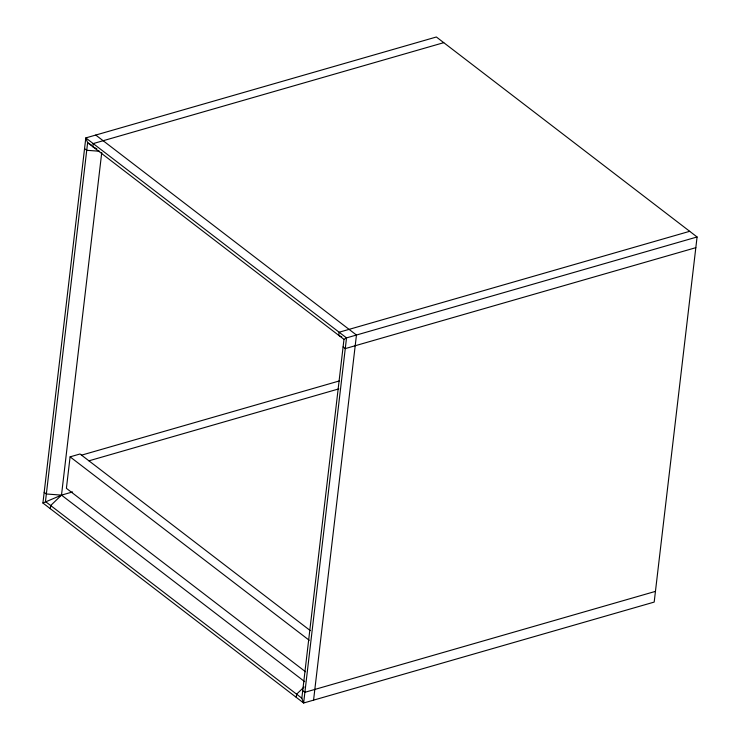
<?xml version="1.0" encoding="UTF-8"?>
<svg xmlns="http://www.w3.org/2000/svg" width="740" height="740" viewBox="0 0 740 740"><rect width="100%" height="100%" fill="white"/><g stroke="black" fill="none" stroke-linecap="round" stroke-linejoin="round"><path stroke-width="1.11" d="M42.92 503.024L85.812 137.917L436.369 37L697.08 236.976L654.188 602.082L303.631 703L42.92 503.024L61.494 495.125L72.594 491.934M50.311 508.685L50.681 505.54L61.494 495.125L101.741 152.57M310.264 630.591L80.022 453.99L70.097 456.848L66.397 488.326L305.528 671.754M296.25 697.33L296.62 694.185L304.103 686.979M301.828 698.19L45.464 501.544L87.616 142.737L85.812 137.917L346.524 337.893L303.631 703L301.828 698.19L343.98 339.373L346.524 337.893L697.08 236.976M313.566 700.142L356.458 335.035L95.747 135.059M443.75 42.67L93.203 143.588L92.833 146.733L96.848 148.823M689.689 231.315L339.133 332.232L338.763 335.377L341.778 336.94M695.822 247.678L345.266 348.596L343.092 346.93M81.548 455.156L339.244 380.971M88.93 460.826L338.855 388.87M655.446 591.38L304.889 692.298L302.716 690.633M99.706 151.265L86.728 150.285L84.554 148.62M91.418 145.049L87.616 142.737L343.98 339.373M70.097 456.848L309.228 640.276M304.695 681.67L61.494 495.125L46.352 493.987L44.178 492.322"/></g></svg>
